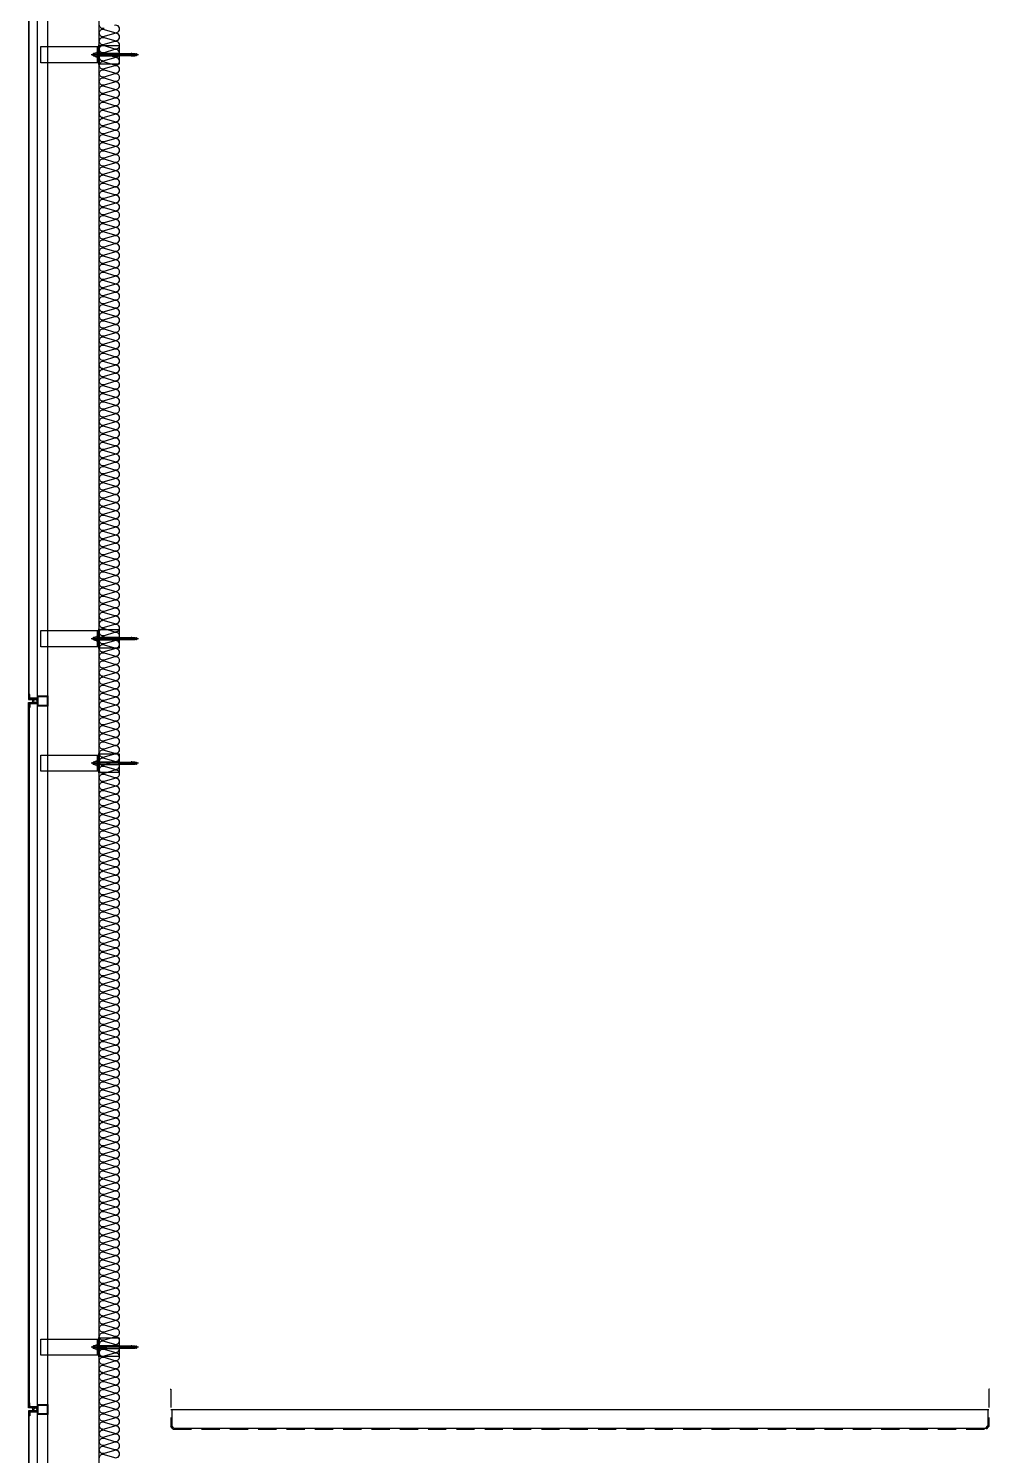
# Model space of a CAD drawing. Header units: millimetres. Extents: x 19868 to 801382, y -4805 to 85279.
# Drawn here: x 327538 to 332288, y 59952 to 67001 of the extents above; entities that cross this region are included whole.
import ezdxf

# ---------------------------------------------------------------- set-up
doc = ezdxf.new("R2010")
doc.units = ezdxf.units.MM
doc.header["$LTSCALE"] = 250
doc.linetypes.add('HID', pattern=[2.8, 1.8, -1])
for name, color, linetype in [('A-ETC-8', 8, 'Continuous'), ('A-FIN', 6, 'Continuous'), ('A-FIN-8', 8, 'Continuous'), ('A-WP', 1, 'HID'), ('ISL', 251, 'Continuous')]:
    doc.layers.add(name, color=color, linetype=linetype)

# ---------------------------------------------------------------- blocks, each defined once
blk = doc.blocks.new('A$C632c858f')
at = {"layer": 'A-ETC-8'}
blk.add_arc((-2.8, 0), 24, 341.82483, 18.17517, dxfattribs=at)
blk.add_ellipse((34, 0), major_axis=(7.59, 0), ratio=0.987937, dxfattribs=at)
blk = doc.blocks.new('A$Cae507117')
at = {"layer": 'A-ETC-8'}
for points in [[(-50, 0), (-50, -50), (0, -50), (0, 0)], [(-46.8, -3.2), (-46.8, -46.8), (-3.2, -46.8), (-3.2, -3.2)]]:
    blk.add_lwpolyline(points, close=True, dxfattribs=at)
blk = doc.blocks.new('너트 M12')
for p, q in [((-9, 0), (9, 0)), ((-9.5, -9), (-9.5, -0.5)), ((9, -9.5), (-9, -9.5)), ((0, -8.3), (0, -1.2)), ((9.5, -0.5), (9.5, -9))]:
    blk.add_line(p, q)
for centre, start, end in [((-9, -0.5), 90, 180), ((-9, -9), 180, 270), ((9, -0.5), 0, 90), ((9, -9), 270, 0)]:
    blk.add_arc(centre, 0.5, start, end)
at = {"extrusion": (0, 0, -1)}
for centre, major_axis, ratio, start_param, end_param in [((-4.8, -0.9), (-4.75, 0.31), 0.185359, -0.024388, 3.141593), ((4.8, -0.9), (4.75, 0.31), 0.185108, 3.141593, 6.30754), ((-4.8, -8.6), (4.75, 0.31), 0.187111, 0, 3.166211), ((4.8, -8.6), (-4.75, 0.31), 0.185991, 3.117121, 6.283185)]:
    blk.add_ellipse(centre, major_axis=major_axis, ratio=ratio, start_param=start_param, end_param=end_param, dxfattribs=at)
blk = doc.blocks.new('A$C5ebcaad0')
at = {"layer": 'A-ETC-8'}
for p, q in [((-449, -225), (-214, -225)), ((-439, -220.5), (-439, -229.5)), ((-437, -219), (-437.5, -219)), ((-437.5, -231), (-437, -231)), ((-426, -220.5), (-437, -219)), ((-437, -231), (-426, -229.5)), ((-431.6, -219.7), (-431.6, -221.5)), ((-431.6, -228.5), (-431.6, -230.2)), ((-431.1, -222.3), (-429.3, -223.5)), ((-431.1, -227.7), (-429.3, -226.5)), ((-415.6, -218.7), (-430.6, -218.7)), ((-430.6, -231.2), (-415.6, -231.2)), ((-421.1, -224), (-427.7, -224)), ((-421.1, -226), (-427.7, -226)), ((-426, -220.5), (-412, -220.5)), ((-426, -229.5), (-412, -229.5)), ((-420.6, -223.5), (-420.6, -223)), ((-420.6, -227), (-420.6, -226.5)), ((-416.6, -227), (-416.6, -223)), ((-415.6, -218.7), (-412.6, -218.7)), ((-415.6, -231.2), (-412.6, -231.2)), ((-412.6, -218.7), (-412.6, -231.2)), ((-412, -231), (-412, -219)), ((-409, -219), (-412, -219)), ((-412, -231), (-409, -231)), ((-409, -231), (-409, -219)), ((-355, -219), (-409, -219)), ((-409, -231), (-355, -231)), ((-355, -219), (-245.5, -219)), ((-245.5, -231), (-355, -231)), ((-234.2, -229.5), (-224, -229.5)), ((-234, -219), (-225.5, -219)), ((-234, -220.5), (-224, -220.5)), ((-234, -231), (-225.5, -231)), ((-225.5, -231), (-225.5, -219)), ((-224, -220.5), (-225.5, -219)), ((-224, -229.5), (-225.5, -231)), ((-224, -229.5), (-224, -220.5))]:
    blk.add_line(p, q, dxfattribs=at)
for points in [[(-255, -180.5), (-255, -269.5), (-355, -269.5), (-355, -180.5)], [(33.5, -185), (-251.5, -185), (-251.5, -265), (33.5, -265)], [(-251.5, -265), (-245.5, -265), (-245.5, -185), (-251.5, -185)], [(-245.5, -210), (-245.5, -240), (-243.5, -240), (-243.5, -210)]]:
    blk.add_lwpolyline(points, close=True, dxfattribs=at)
blk.add_lwpolyline([(-251.5, -177.5), (-251.5, -272.5, -0.414214), (-252.5, -273.5), (-255, -273.5), (-255, -176.5), (-252.5, -176.5, -0.414214)], format="xyb", close=True, dxfattribs=at)
for centre, radius, start, end in [((-437.5, -220.5), 1.5, 90, 180), ((-437.5, -229.5), 1.5, 180, 270), ((-430.6, -219.7), 1, 90, 180), ((-430.6, -221.5), 1, 180, 236.30993), ((-430.6, -228.5), 1, 123.69007, 180), ((-430.6, -230.2), 1, 180, 270), ((-427.7, -221), 3, 236.30993, 270), ((-427.7, -229), 3, 90, 123.69007), ((-421.1, -223.5), 0.5, 270, 0), ((-421.1, -226.5), 0.5, 0, 90), ((-418.6, -223), 2, 90, 180), ((-418.6, -227), 2, 180, 270), ((-418.6, -223), 2, 0, 90), ((-418.6, -227), 2, 270, 0)]:
    blk.add_arc(centre, radius, start, end, dxfattribs=at)
at = {"layer": 'A-ETC-8', "xscale": -1, "rotation": 90}
blk.add_blockref('너트 M12', (-243.5, -225), dxfattribs=at)

msp = doc.modelspace()

# ---------------------------------------------------------------- linework, layer by layer
at = {"layer": 'A-ETC-8'}
for p, q in [((327583.2, 51538.9), (327583.2, 76148.9, 0)), ((327633.2, 51538.9), (327633.2, 76148.9, 0))]:
    msp.add_line(p, q, dxfattribs=at)
for points in [[(327546.2, 63690.4), (327581.2, 63690.4), (327581.2, 63679.4), (327583.2, 63679.4), (327583.2, 63692.4), (327547.9, 63692.4, 0.226541), (327544.2, 63696.1), (327544.2, 63710.8), (327542.2, 63710.8), (327542.2, 63694.4, -0.414214)], [(327546.2, 63667.4), (327581.2, 63667.4), (327581.2, 63678.4), (327583.2, 63678.4), (327583.2, 63665.4), (327547.9, 63665.4, -0.226541), (327544.2, 63661.8), (327544.2, 63647.1), (327542.2, 63647.1), (327542.2, 63663.4, 0.414214)], [(327546.2, 60190.4), (327581.2, 60190.4), (327581.2, 60179.4), (327583.2, 60179.4), (327583.2, 60192.4), (327547.9, 60192.4, 0.226541), (327544.2, 60196.1), (327544.2, 60210.8), (327542.2, 60210.8), (327542.2, 60194.4, -0.414214)], [(327546.2, 60167.4), (327581.2, 60167.4), (327581.2, 60178.4), (327583.2, 60178.4), (327583.2, 60165.4), (327547.9, 60165.4, -0.226541), (327544.2, 60161.8), (327544.2, 60147.1), (327542.2, 60147.1), (327542.2, 60163.4, 0.414214)]]:
    msp.add_lwpolyline(points, format="xyb", close=True, dxfattribs=at)
at = {"layer": 'A-FIN'}
msp.add_line((328241.2, 60178.9), (332285.2, 60178.9), dxfattribs=at)
for points in [[(327579.2, 67167.4), (327579.2, 67171.4), (327538.2, 67171.4), (327538.2, 63686.4), (327579.2, 63686.4), (327579.2, 63690.4), (327542.2, 63690.4), (327542.2, 67167.4), (327579.2, 67167.4)], [(327579.2, 60190.4), (327579.2, 60186.4), (327538.2, 60186.4), (327538.2, 63671.4), (327579.2, 63671.4), (327579.2, 63667.4), (327542.2, 63667.4), (327542.2, 60190.4), (327579.2, 60190.4)], [(327579.2, 60167.4), (327579.2, 60171.4), (327538.2, 60171.4), (327538.2, 56436.4), (327579.2, 56436.4), (327579.2, 56440.4), (327542.2, 56440.4), (327542.2, 60167.4), (327579.2, 60167.4)]]:
    msp.add_lwpolyline(points, close=True, dxfattribs=at)
at = {"layer": 'A-FIN-8'}
for p, q in [((328246.2, 60178.9), (328246.2, 60097.1)), ((332280.2, 60178.9), (332280.2, 60097.1)), ((328256.4, 60086.9), (328246.2, 60097.1)), ((328256.4, 60086.9), (332270, 60086.9)), ((332270, 60086.9), (332280.2, 60097.1))]:
    msp.add_line(p, q, dxfattribs=at)
at = {"layer": 'A-WP', "ltscale": 0.2}
for p, q in [((328253.4, 60081.9), (328241.2, 60094.1)), ((328253.4, 60081.9), (332273.1, 60081.9)), ((332273.1, 60081.9), (332285.2, 60094.1))]:
    msp.add_line(p, q, dxfattribs=at)
at = {"layer": 'A-WP', "linetype": 'HID', "ltscale": 0.2}
for points in [[(328238.2, 60278.9), (328241.2, 60278.9), (328241.2, 60094.1)], [(332288.2, 60278.9), (332285.2, 60278.9), (332285.2, 60094.1)]]:
    msp.add_lwpolyline(points, dxfattribs=at)
at = {"layer": 'ISL'}
msp.add_lwpolyline([(327888.2, 51458.9), (327888.2, 75178.9), (328088.2, 75178.9), (328088.2, 81928.9)], dxfattribs=at)
for points in [[(327912.4, 67001.3, -0.509267), (327888.2, 67019, -0.509267)], [(327888.2, 59939, -0.509267), (327912.4, 59956.6), (327964, 59941.3, 1.372593), (327964, 59976.6), (327912.4, 59961.3, -0.509267), (327888.2, 59979, -0.509267), (327912.4, 59996.6), (327964, 59981.3, 1.372593), (327964, 60016.6), (327912.4, 60001.3, -0.509267), (327888.2, 60019, -0.509267), (327912.4, 60036.6), (327964, 60021.3, 1.372593), (327964, 60056.6), (327912.4, 60041.3, -0.509267), (327888.2, 60059, -0.509267), (327912.4, 60076.6), (327964, 60061.3, 1.372593), (327964, 60096.6), (327912.4, 60081.3, -0.509267), (327888.2, 60099, -0.509267), (327912.4, 60116.6), (327964, 60101.3, 1.372593), (327964, 60136.6), (327912.4, 60121.3, -0.509267), (327888.2, 60139, -0.509267), (327912.4, 60156.6), (327964, 60141.3, 1.372593), (327964, 60176.6), (327912.4, 60161.3, -0.509267), (327888.2, 60179, -0.509267), (327912.4, 60196.6), (327964, 60181.3, 1.372593), (327964, 60216.6), (327912.4, 60201.3, -0.509267), (327888.2, 60219, -0.509267), (327912.4, 60236.6), (327964, 60221.3, 1.372593), (327964, 60256.6), (327912.4, 60241.3, -0.509267), (327888.2, 60259, -0.509267), (327912.4, 60276.6), (327964, 60261.3, 1.372593), (327964, 60296.6), (327912.4, 60281.3, -0.509267), (327888.2, 60299, -0.509267), (327912.4, 60316.6), (327964, 60301.3, 1.372593), (327964, 60336.6), (327912.4, 60321.3, -0.509267), (327888.2, 60339, -0.509267), (327912.4, 60356.6), (327964, 60341.3, 1.372593), (327964, 60376.6), (327912.4, 60361.3, -0.509267), (327888.2, 60379, -0.509267), (327912.4, 60396.6), (327964, 60381.3, 1.372593), (327964, 60416.6), (327912.4, 60401.3, -0.509267), (327888.2, 60419, -0.509267), (327912.4, 60436.6), (327964, 60421.3, 1.372593), (327964, 60456.6), (327912.4, 60441.3, -0.509267), (327888.2, 60459, -0.509267), (327912.4, 60476.6), (327964, 60461.3, 1.372593), (327964, 60496.6), (327912.4, 60481.3, -0.509267), (327888.2, 60499, -0.509267), (327912.4, 60516.6), (327964, 60501.3, 1.372593), (327964, 60536.6), (327912.4, 60521.3, -0.509267), (327888.2, 60539, -0.509267), (327912.4, 60556.6), (327964, 60541.3, 1.372593), (327964, 60576.6), (327912.4, 60561.3, -0.509267), (327888.2, 60579, -0.509267), (327912.4, 60596.6), (327964, 60581.3, 1.372593), (327964, 60616.6), (327912.4, 60601.3, -0.509267), (327888.2, 60619, -0.509267), (327912.4, 60636.6), (327964, 60621.3, 1.372593), (327964, 60656.6), (327912.4, 60641.3, -0.509267), (327888.2, 60659, -0.509267), (327912.4, 60676.6), (327964, 60661.3, 1.372593), (327964, 60696.6), (327912.4, 60681.3, -0.509267), (327888.2, 60699, -0.509267), (327912.4, 60716.6), (327964, 60701.3, 1.372593), (327964, 60736.6), (327912.4, 60721.3, -0.509267), (327888.2, 60739, -0.509267), (327912.4, 60756.6), (327964, 60741.3, 1.372593), (327964, 60776.6), (327912.4, 60761.3, -0.509267), (327888.2, 60779, -0.509267), (327912.4, 60796.6), (327964, 60781.3, 1.372593), (327964, 60816.6), (327912.4, 60801.3, -0.509267), (327888.2, 60819, -0.509267), (327912.4, 60836.6), (327964, 60821.3, 1.372593), (327964, 60856.6), (327912.4, 60841.3, -0.509267), (327888.2, 60859, -0.509267), (327912.4, 60876.6), (327964, 60861.3, 1.372593), (327964, 60896.6), (327912.4, 60881.3, -0.509267), (327888.2, 60899, -0.509267), (327912.4, 60916.6), (327964, 60901.3, 1.372593), (327964, 60936.6), (327912.4, 60921.3, -0.509267), (327888.2, 60939, -0.509267), (327912.4, 60956.6), (327964, 60941.3, 1.372593), (327964, 60976.6), (327912.4, 60961.3, -0.509267), (327888.2, 60979, -0.509267), (327912.4, 60996.6), (327964, 60981.3, 1.372593), (327964, 61016.6), (327912.4, 61001.3, -0.509267), (327888.2, 61019, -0.509267), (327912.4, 61036.6), (327964, 61021.3, 1.372593), (327964, 61056.6), (327912.4, 61041.3, -0.509267), (327888.2, 61059, -0.509267), (327912.4, 61076.6), (327964, 61061.3, 1.372593), (327964, 61096.6), (327912.4, 61081.3, -0.509267), (327888.2, 61099, -0.509267), (327912.4, 61116.6), (327964, 61101.3, 1.372593), (327964, 61136.6), (327912.4, 61121.3, -0.509267), (327888.2, 61139, -0.509267), (327912.4, 61156.6), (327964, 61141.3, 1.372593), (327964, 61176.6), (327912.4, 61161.3, -0.509267), (327888.2, 61179, -0.509267), (327912.4, 61196.6), (327964, 61181.3, 1.372593), (327964, 61216.6), (327912.4, 61201.3, -0.509267), (327888.2, 61219, -0.509267), (327912.4, 61236.6), (327964, 61221.3, 1.372593), (327964, 61256.6), (327912.4, 61241.3, -0.509267), (327888.2, 61259, -0.509267), (327912.4, 61276.6), (327964, 61261.3, 1.372593), (327964, 61296.6), (327912.4, 61281.3, -0.509267), (327888.2, 61299, -0.509267), (327912.4, 61316.6), (327964, 61301.3, 1.372593), (327964, 61336.6), (327912.4, 61321.3, -0.509267), (327888.2, 61339, -0.509267), (327912.4, 61356.6), (327964, 61341.3, 1.372593), (327964, 61376.6), (327912.4, 61361.3, -0.509267), (327888.2, 61379, -0.509267), (327912.4, 61396.6), (327964, 61381.3, 1.372593), (327964, 61416.6), (327912.4, 61401.3, -0.509267), (327888.2, 61419, -0.509267), (327912.4, 61436.6), (327964, 61421.3, 1.372593), (327964, 61456.6), (327912.4, 61441.3, -0.509267), (327888.2, 61459, -0.509267), (327912.4, 61476.6), (327964, 61461.3, 1.372593), (327964, 61496.6), (327912.4, 61481.3, -0.509267), (327888.2, 61499, -0.509267), (327912.4, 61516.6), (327964, 61501.3, 1.372593), (327964, 61536.6), (327912.4, 61521.3, -0.509267), (327888.2, 61539, -0.509267), (327912.4, 61556.6), (327964, 61541.3, 1.372593), (327964, 61576.6), (327912.4, 61561.3, -0.509267), (327888.2, 61579, -0.509267), (327912.4, 61596.6), (327964, 61581.3, 1.372593), (327964, 61616.6), (327912.4, 61601.3, -0.509267), (327888.2, 61619, -0.509267), (327912.4, 61636.6), (327964, 61621.3, 1.372593), (327964, 61656.6), (327912.4, 61641.3, -0.509267), (327888.2, 61659, -0.509267), (327912.4, 61676.6), (327964, 61661.3, 1.372593), (327964, 61696.6), (327912.4, 61681.3, -0.509267), (327888.2, 61699, -0.509267), (327912.4, 61716.6), (327964, 61701.3, 1.372593), (327964, 61736.6), (327912.4, 61721.3, -0.509267), (327888.2, 61739, -0.509267), (327912.4, 61756.6), (327964, 61741.3, 1.372593), (327964, 61776.6), (327912.4, 61761.3, -0.509267), (327888.2, 61779, -0.509267), (327912.4, 61796.6), (327964, 61781.3, 1.372593), (327964, 61816.6), (327912.4, 61801.3, -0.509267), (327888.2, 61819, -0.509267), (327912.4, 61836.6), (327964, 61821.3, 1.372593), (327964, 61856.6), (327912.4, 61841.3, -0.509267), (327888.2, 61859, -0.509267), (327912.4, 61876.6), (327964, 61861.3, 1.372593), (327964, 61896.6), (327912.4, 61881.3, -0.509267), (327888.2, 61899, -0.509267), (327912.4, 61916.6), (327964, 61901.3, 1.372593), (327964, 61936.6), (327912.4, 61921.3, -0.509267), (327888.2, 61939, -0.509267), (327912.4, 61956.6), (327964, 61941.3, 1.372593), (327964, 61976.6), (327912.4, 61961.3, -0.509267), (327888.2, 61979, -0.509267), (327912.4, 61996.6), (327964, 61981.3, 1.372593), (327964, 62016.6), (327912.4, 62001.3, -0.509267), (327888.2, 62019, -0.509267), (327912.4, 62036.6), (327964, 62021.3, 1.372593), (327964, 62056.6), (327912.4, 62041.3, -0.509267), (327888.2, 62059, -0.509267), (327912.4, 62076.6), (327964, 62061.3, 1.372593), (327964, 62096.6), (327912.4, 62081.3, -0.509267), (327888.2, 62099, -0.509267), (327912.4, 62116.6), (327964, 62101.3, 1.372593), (327964, 62136.6), (327912.4, 62121.3, -0.509267), (327888.2, 62139, -0.509267), (327912.4, 62156.6), (327964, 62141.3, 1.372593), (327964, 62176.6), (327912.4, 62161.3, -0.509267), (327888.2, 62179, -0.509267), (327912.4, 62196.6), (327964, 62181.3, 1.372593), (327964, 62216.6), (327912.4, 62201.3, -0.509267), (327888.2, 62219, -0.509267), (327912.4, 62236.6), (327964, 62221.3, 1.372593), (327964, 62256.6), (327912.4, 62241.3, -0.509267), (327888.2, 62259, -0.509267), (327912.4, 62276.6), (327964, 62261.3, 1.372593), (327964, 62296.6), (327912.4, 62281.3, -0.509267), (327888.2, 62299, -0.509267), (327912.4, 62316.6), (327964, 62301.3, 1.372593), (327964, 62336.6), (327912.4, 62321.3, -0.509267), (327888.2, 62339, -0.509267), (327912.4, 62356.6), (327964, 62341.3, 1.372593), (327964, 62376.6), (327912.4, 62361.3, -0.509267), (327888.2, 62379, -0.509267), (327912.4, 62396.6), (327964, 62381.3, 1.372593), (327964, 62416.6), (327912.4, 62401.3, -0.509267), (327888.2, 62419, -0.509267), (327912.4, 62436.6), (327964, 62421.3, 1.372593), (327964, 62456.6), (327912.4, 62441.3, -0.509267), (327888.2, 62459, -0.509267), (327912.4, 62476.6), (327964, 62461.3, 1.372593), (327964, 62496.6), (327912.4, 62481.3, -0.509267), (327888.2, 62499, -0.509267), (327912.4, 62516.6), (327964, 62501.3, 1.372593), (327964, 62536.6), (327912.4, 62521.3, -0.509267), (327888.2, 62539, -0.509267), (327912.4, 62556.6), (327964, 62541.3, 1.372593), (327964, 62576.6), (327912.4, 62561.3, -0.509267), (327888.2, 62579, -0.509267), (327912.4, 62596.6), (327964, 62581.3, 1.372593), (327964, 62616.6), (327912.4, 62601.3, -0.509267), (327888.2, 62619, -0.509267), (327912.4, 62636.6), (327964, 62621.3, 1.372593), (327964, 62656.6), (327912.4, 62641.3, -0.509267), (327888.2, 62659, -0.509267), (327912.4, 62676.6), (327964, 62661.3, 1.372593), (327964, 62696.6), (327912.4, 62681.3, -0.509267), (327888.2, 62699, -0.509267), (327912.4, 62716.6), (327964, 62701.3, 1.372593), (327964, 62736.6), (327912.4, 62721.3, -0.509267), (327888.2, 62739, -0.509267), (327912.4, 62756.6), (327964, 62741.3, 1.372593), (327964, 62776.6), (327912.4, 62761.3, -0.509267), (327888.2, 62779, -0.509267), (327912.4, 62796.6), (327964, 62781.3, 1.372593), (327964, 62816.6), (327912.4, 62801.3, -0.509267), (327888.2, 62819, -0.509267), (327912.4, 62836.6), (327964, 62821.3, 1.372593), (327964, 62856.6), (327912.4, 62841.3, -0.509267), (327888.2, 62859, -0.509267), (327912.4, 62876.6), (327964, 62861.3, 1.372593), (327964, 62896.6), (327912.4, 62881.3, -0.509267), (327888.2, 62899, -0.509267), (327912.4, 62916.6), (327964, 62901.3, 1.372593), (327964, 62936.6), (327912.4, 62921.3, -0.509267), (327888.2, 62939, -0.509267), (327912.4, 62956.6), (327964, 62941.3, 1.372593), (327964, 62976.6), (327912.4, 62961.3, -0.509267), (327888.2, 62979, -0.509267), (327912.4, 62996.6), (327964, 62981.3, 1.372593), (327964, 63016.6), (327912.4, 63001.3, -0.509267), (327888.2, 63019, -0.509267), (327912.4, 63036.6), (327964, 63021.3, 1.372593), (327964, 63056.6), (327912.4, 63041.3, -0.509267), (327888.2, 63059, -0.509267), (327912.4, 63076.6), (327964, 63061.3, 1.372593), (327964, 63096.6), (327912.4, 63081.3, -0.509267), (327888.2, 63099, -0.509267), (327912.4, 63116.6), (327964, 63101.3, 1.372593), (327964, 63136.6), (327912.4, 63121.3, -0.509267), (327888.2, 63139, -0.509267), (327912.4, 63156.6), (327964, 63141.3, 1.372593), (327964, 63176.6), (327912.4, 63161.3, -0.509267), (327888.2, 63179, -0.509267), (327912.4, 63196.6), (327964, 63181.3, 1.372593), (327964, 63216.6), (327912.4, 63201.3, -0.509267), (327888.2, 63219, -0.509267), (327912.4, 63236.6), (327964, 63221.3, 1.372593), (327964, 63256.6), (327912.4, 63241.3, -0.509267), (327888.2, 63259, -0.509267), (327912.4, 63276.6), (327964, 63261.3, 1.372593), (327964, 63296.6), (327912.4, 63281.3, -0.509267), (327888.2, 63299, -0.509267), (327912.4, 63316.6), (327964, 63301.3, 1.372593), (327964, 63336.6), (327912.4, 63321.3, -0.509267), (327888.2, 63339, -0.509267), (327912.4, 63356.6), (327964, 63341.3, 1.372593), (327964, 63376.6), (327912.4, 63361.3, -0.509267), (327888.2, 63379, -0.509267), (327912.4, 63396.6), (327964, 63381.3, 1.372593), (327964, 63416.6), (327912.4, 63401.3, -0.509267), (327888.2, 63419, -0.509267), (327912.4, 63436.6), (327964, 63421.3, 1.372593), (327964, 63456.6), (327912.4, 63441.3, -0.509267), (327888.2, 63459, -0.509267), (327912.4, 63476.6), (327964, 63461.3, 1.372593), (327964, 63496.6), (327912.4, 63481.3, -0.509267), (327888.2, 63499, -0.509267), (327912.4, 63516.6), (327964, 63501.3, 1.372593), (327964, 63536.6), (327912.4, 63521.3, -0.509267), (327888.2, 63539, -0.509267), (327912.4, 63556.6), (327964, 63541.3, 1.372593), (327964, 63576.6), (327912.4, 63561.3, -0.509267), (327888.2, 63579, -0.509267), (327912.4, 63596.6), (327964, 63581.3, 1.372593), (327964, 63616.6), (327912.4, 63601.3, -0.509267), (327888.2, 63619, -0.509267), (327912.4, 63636.6), (327964, 63621.3, 1.372593), (327964, 63656.6), (327912.4, 63641.3, -0.509267), (327888.2, 63659, -0.509267), (327912.4, 63676.6), (327964, 63661.3, 1.372593), (327964, 63696.6), (327912.4, 63681.3, -0.509267), (327888.2, 63699, -0.509267), (327912.4, 63716.6), (327964, 63701.3, 1.372593), (327964, 63736.6), (327912.4, 63721.3, -0.509267), (327888.2, 63739, -0.509267), (327912.4, 63756.6), (327964, 63741.3, 1.372593), (327964, 63776.6), (327912.4, 63761.3, -0.509267), (327888.2, 63779, -0.509267), (327912.4, 63796.6), (327964, 63781.3, 1.372593), (327964, 63816.6), (327912.4, 63801.3, -0.509267), (327888.2, 63819, -0.509267), (327912.4, 63836.6), (327964, 63821.3, 1.372593), (327964, 63856.6), (327912.4, 63841.3, -0.509267), (327888.2, 63859, -0.509267), (327912.4, 63876.6), (327964, 63861.3, 1.372593), (327964, 63896.6), (327912.4, 63881.3, -0.509267), (327888.2, 63899, -0.509267), (327912.4, 63916.6), (327964, 63901.3, 1.372593), (327964, 63936.6), (327912.4, 63921.3, -0.509267), (327888.2, 63939, -0.509267), (327912.4, 63956.6), (327964, 63941.3, 1.372593), (327964, 63976.6), (327912.4, 63961.3, -0.509267), (327888.2, 63979, -0.509267), (327912.4, 63996.6), (327964, 63981.3, 1.372593), (327964, 64016.6), (327912.4, 64001.3, -0.509267), (327888.2, 64019, -0.509267), (327912.4, 64036.6), (327964, 64021.3, 1.372593), (327964, 64056.6), (327912.4, 64041.3, -0.509267), (327888.2, 64059, -0.509267), (327912.4, 64076.6), (327964, 64061.3, 1.372593), (327964, 64096.6), (327912.4, 64081.3, -0.509267), (327888.2, 64099, -0.509267), (327912.4, 64116.6), (327964, 64101.3, 1.372593), (327964, 64136.6), (327912.4, 64121.3, -0.509267), (327888.2, 64139, -0.509267), (327912.4, 64156.6), (327964, 64141.3, 1.372593), (327964, 64176.6), (327912.4, 64161.3, -0.509267), (327888.2, 64179, -0.509267), (327912.4, 64196.6), (327964, 64181.3, 1.372593), (327964, 64216.6), (327912.4, 64201.3, -0.509267), (327888.2, 64219, -0.509267), (327912.4, 64236.6), (327964, 64221.3, 1.372593), (327964, 64256.6), (327912.4, 64241.3, -0.509267), (327888.2, 64259, -0.509267), (327912.4, 64276.6), (327964, 64261.3, 1.372593), (327964, 64296.6), (327912.4, 64281.3, -0.509267), (327888.2, 64299, -0.509267), (327912.4, 64316.6), (327964, 64301.3, 1.372593), (327964, 64336.6), (327912.4, 64321.3, -0.509267), (327888.2, 64339, -0.509267), (327912.4, 64356.6), (327964, 64341.3, 1.372593), (327964, 64376.6), (327912.4, 64361.3, -0.509267), (327888.2, 64379, -0.509267), (327912.4, 64396.6), (327964, 64381.3, 1.372593), (327964, 64416.6), (327912.4, 64401.3, -0.509267), (327888.2, 64419, -0.509267), (327912.4, 64436.6), (327964, 64421.3, 1.372593), (327964, 64456.6), (327912.4, 64441.3, -0.509267), (327888.2, 64459, -0.509267), (327912.4, 64476.6), (327964, 64461.3, 1.372593), (327964, 64496.6), (327912.4, 64481.3, -0.509267), (327888.2, 64499, -0.509267), (327912.4, 64516.6), (327964, 64501.3, 1.372593), (327964, 64536.6), (327912.4, 64521.3, -0.509267), (327888.2, 64539, -0.509267), (327912.4, 64556.6), (327964, 64541.3, 1.372593), (327964, 64576.6), (327912.4, 64561.3, -0.509267), (327888.2, 64579, -0.509267), (327912.4, 64596.6), (327964, 64581.3, 1.372593), (327964, 64616.6), (327912.4, 64601.3, -0.509267), (327888.2, 64619, -0.509267), (327912.4, 64636.6), (327964, 64621.3, 1.372593), (327964, 64656.6), (327912.4, 64641.3, -0.509267), (327888.2, 64659, -0.509267), (327912.4, 64676.6), (327964, 64661.3, 1.372593), (327964, 64696.6), (327912.4, 64681.3, -0.509267), (327888.2, 64699, -0.509267), (327912.4, 64716.6), (327964, 64701.3, 1.372593), (327964, 64736.6), (327912.4, 64721.3, -0.509267), (327888.2, 64739, -0.509267), (327912.4, 64756.6), (327964, 64741.3, 1.372593), (327964, 64776.6), (327912.4, 64761.3, -0.509267), (327888.2, 64779, -0.509267), (327912.4, 64796.6), (327964, 64781.3, 1.372593), (327964, 64816.6), (327912.4, 64801.3, -0.509267), (327888.2, 64819, -0.509267), (327912.4, 64836.6), (327964, 64821.3, 1.372593), (327964, 64856.6), (327912.4, 64841.3, -0.509267), (327888.2, 64859, -0.509267), (327912.4, 64876.6), (327964, 64861.3, 1.372593), (327964, 64896.6), (327912.4, 64881.3, -0.509267), (327888.2, 64899, -0.509267), (327912.4, 64916.6), (327964, 64901.3, 1.372593), (327964, 64936.6), (327912.4, 64921.3, -0.509267), (327888.2, 64939, -0.509267), (327912.4, 64956.6), (327964, 64941.3, 1.372593), (327964, 64976.6), (327912.4, 64961.3, -0.509267), (327888.2, 64979, -0.509267), (327912.4, 64996.6), (327964, 64981.3, 1.372593), (327964, 65016.6), (327912.4, 65001.3, -0.509267), (327888.2, 65019, -0.509267), (327912.4, 65036.6), (327964, 65021.3, 1.372593), (327964, 65056.6), (327912.4, 65041.3, -0.509267), (327888.2, 65059, -0.509267), (327912.4, 65076.6), (327964, 65061.3, 1.372593), (327964, 65096.6), (327912.4, 65081.3, -0.509267), (327888.2, 65099, -0.509267), (327912.4, 65116.6), (327964, 65101.3, 1.372593), (327964, 65136.6), (327912.4, 65121.3, -0.509267), (327888.2, 65139, -0.509267), (327912.4, 65156.6), (327964, 65141.3, 1.372593), (327964, 65176.6), (327912.4, 65161.3, -0.509267), (327888.2, 65179, -0.509267), (327912.4, 65196.6), (327964, 65181.3, 1.372593), (327964, 65216.6), (327912.4, 65201.3, -0.509267), (327888.2, 65219, -0.509267), (327912.4, 65236.6), (327964, 65221.3, 1.372593), (327964, 65256.6), (327912.4, 65241.3, -0.509267), (327888.2, 65259, -0.509267), (327912.4, 65276.6), (327964, 65261.3, 1.372593), (327964, 65296.6), (327912.4, 65281.3, -0.509267), (327888.2, 65299, -0.509267), (327912.4, 65316.6), (327964, 65301.3, 1.372593), (327964, 65336.6), (327912.4, 65321.3, -0.509267), (327888.2, 65339, -0.509267), (327912.4, 65356.6), (327964, 65341.3, 1.372593), (327964, 65376.6), (327912.4, 65361.3, -0.509267), (327888.2, 65379, -0.509267), (327912.4, 65396.6), (327964, 65381.3, 1.372593), (327964, 65416.6), (327912.4, 65401.3, -0.509267), (327888.2, 65419, -0.509267), (327912.4, 65436.6), (327964, 65421.3, 1.372593), (327964, 65456.6), (327912.4, 65441.3, -0.509267), (327888.2, 65459, -0.509267), (327912.4, 65476.6), (327964, 65461.3, 1.372593), (327964, 65496.6), (327912.4, 65481.3, -0.509267), (327888.2, 65499, -0.509267), (327912.4, 65516.6), (327964, 65501.3, 1.372593), (327964, 65536.6), (327912.4, 65521.3, -0.509267), (327888.2, 65539, -0.509267), (327912.4, 65556.6), (327964, 65541.3, 1.372593), (327964, 65576.6), (327912.4, 65561.3, -0.509267), (327888.2, 65579, -0.509267), (327912.4, 65596.6), (327964, 65581.3, 1.372593), (327964, 65616.6), (327912.4, 65601.3, -0.509267), (327888.2, 65619, -0.509267), (327912.4, 65636.6), (327964, 65621.3, 1.372593), (327964, 65656.6), (327912.4, 65641.3, -0.509267), (327888.2, 65659, -0.509267), (327912.4, 65676.6), (327964, 65661.3, 1.372593), (327964, 65696.6), (327912.4, 65681.3, -0.509267), (327888.2, 65699, -0.509267), (327912.4, 65716.6), (327964, 65701.3, 1.372593), (327964, 65736.6), (327912.4, 65721.3, -0.509267), (327888.2, 65739, -0.509267), (327912.4, 65756.6), (327964, 65741.3, 1.372593), (327964, 65776.6), (327912.4, 65761.3, -0.509267), (327888.2, 65779, -0.509267), (327912.4, 65796.6), (327964, 65781.3, 1.372593), (327964, 65816.6), (327912.4, 65801.3, -0.509267), (327888.2, 65819, -0.509267), (327912.4, 65836.6), (327964, 65821.3, 1.372593), (327964, 65856.6), (327912.4, 65841.3, -0.509267), (327888.2, 65859, -0.509267), (327912.4, 65876.6), (327964, 65861.3, 1.372593), (327964, 65896.6), (327912.4, 65881.3, -0.509267), (327888.2, 65899, -0.509267), (327912.4, 65916.6), (327964, 65901.3, 1.372593), (327964, 65936.6), (327912.4, 65921.3, -0.509267), (327888.2, 65939, -0.509267), (327912.4, 65956.6), (327964, 65941.3, 1.372593), (327964, 65976.6), (327912.4, 65961.3, -0.509267), (327888.2, 65979, -0.509267), (327912.4, 65996.6), (327964, 65981.3, 1.372593), (327964, 66016.6), (327912.4, 66001.3, -0.509267), (327888.2, 66019, -0.509267), (327912.4, 66036.6), (327964, 66021.3, 1.372593), (327964, 66056.6), (327912.4, 66041.3, -0.509267), (327888.2, 66059, -0.509267), (327912.4, 66076.6), (327964, 66061.3, 1.372593), (327964, 66096.6), (327912.4, 66081.3, -0.509267), (327888.2, 66099, -0.509267), (327912.4, 66116.6), (327964, 66101.3, 1.372593), (327964, 66136.6), (327912.4, 66121.3, -0.509267), (327888.2, 66139, -0.509267), (327912.4, 66156.6), (327964, 66141.3, 1.372593), (327964, 66176.6), (327912.4, 66161.3, -0.509267), (327888.2, 66179, -0.509267), (327912.4, 66196.6), (327964, 66181.3, 1.372593), (327964, 66216.6), (327912.4, 66201.3, -0.509267), (327888.2, 66219, -0.509267), (327912.4, 66236.6), (327964, 66221.3, 1.372593), (327964, 66256.6), (327912.4, 66241.3, -0.509267), (327888.2, 66259, -0.509267), (327912.4, 66276.6), (327964, 66261.3, 1.372593), (327964, 66296.6), (327912.4, 66281.3, -0.509267), (327888.2, 66299, -0.509267), (327912.4, 66316.6), (327964, 66301.3, 1.372593), (327964, 66336.6), (327912.4, 66321.3, -0.509267), (327888.2, 66339, -0.509267), (327912.4, 66356.6), (327964, 66341.3, 1.372593), (327964, 66376.6), (327912.4, 66361.3, -0.509267), (327888.2, 66379, -0.509267), (327912.4, 66396.6), (327964, 66381.3, 1.372593), (327964, 66416.6), (327912.4, 66401.3, -0.509267), (327888.2, 66419, -0.509267), (327912.4, 66436.6), (327964, 66421.3, 1.372593), (327964, 66456.6), (327912.4, 66441.3, -0.509267), (327888.2, 66459, -0.509267), (327912.4, 66476.6), (327964, 66461.3, 1.372593), (327964, 66496.6), (327912.4, 66481.3, -0.509267), (327888.2, 66499, -0.509267), (327912.4, 66516.6), (327964, 66501.3, 1.372593), (327964, 66536.6), (327912.4, 66521.3, -0.509267), (327888.2, 66539, -0.509267), (327912.4, 66556.6), (327964, 66541.3, 1.372593), (327964, 66576.6), (327912.4, 66561.3, -0.509267), (327888.2, 66579, -0.509267), (327912.4, 66596.6), (327964, 66581.3, 1.372593), (327964, 66616.6), (327912.4, 66601.3, -0.509267), (327888.2, 66619, -0.509267), (327912.4, 66636.6), (327964, 66621.3, 1.372593), (327964, 66656.6), (327912.4, 66641.3, -0.509267), (327888.2, 66659, -0.509267), (327912.4, 66676.6), (327964, 66661.3, 1.372593), (327964, 66696.6), (327912.4, 66681.3, -0.509267), (327888.2, 66699, -0.509267), (327912.4, 66716.6), (327964, 66701.3, 1.372593), (327964, 66736.6), (327912.4, 66721.3, -0.509267), (327888.2, 66739, -0.509267), (327912.4, 66756.6), (327964, 66741.3, 1.372593), (327964, 66776.6), (327912.4, 66761.3, -0.509267), (327888.2, 66779, -0.509267), (327912.4, 66796.6), (327964, 66781.3, 1.372593), (327964, 66816.6), (327912.4, 66801.3, -0.509267), (327888.2, 66819, -0.509267), (327912.4, 66836.6), (327964, 66821.3, 1.372593), (327964, 66856.6), (327912.4, 66841.3, -0.509267), (327888.2, 66859, -0.509267), (327912.4, 66876.6), (327964, 66861.3, 1.372593), (327964, 66896.6), (327912.4, 66881.3, -0.509267), (327888.2, 66899, -0.509267), (327912.4, 66916.6), (327964, 66901.3, 1.372593), (327964, 66936.6), (327912.4, 66921.3, -0.509267), (327888.2, 66939, -0.509267), (327912.4, 66956.6), (327964, 66941.3, 1.372593), (327964, 66976.6), (327912.4, 66961.3, -0.509267), (327888.2, 66979, -0.509267), (327912.4, 66996.6), (327964, 66981.3, 1.372593), (327964, 67016.6)]]:
    msp.add_lwpolyline(points, format="xyb", dxfattribs=at)

# ---------------------------------------------------------------- block references
at = {"layer": 'A-ETC-8', "xscale": -1}
for p in [(327633.2, 67096.4), (327633.2, 64211.4), (327633.2, 63596.4), (327633.2, 60711.4)]:
    msp.add_blockref('A$C5ebcaad0', p, dxfattribs=at)
at = {"layer": 'A-ETC-8'}
for p in [(327538.2, 63678.9), (327538.2, 60178.9)]:
    msp.add_blockref('A$C632c858f', p, dxfattribs=at)
at = {"layer": 'A-ETC-8', "xscale": -1, "rotation": 180}
for p in [(327633.2, 63653.9), (327633.2, 60153.9)]:
    msp.add_blockref('A$Cae507117', p, dxfattribs=at)

doc.saveas('drawing.dxf')
